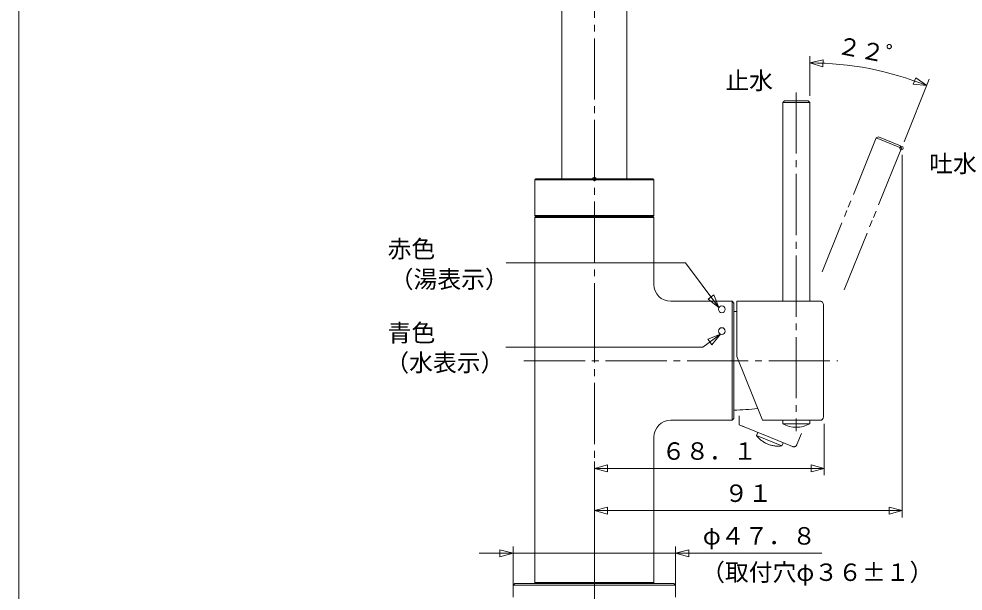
# Model space of a CAD drawing. Units: millimetres, scale not verified. Extents: x -373 to 395, y -278 to 275.
# Drawn here: x -373 to -95.3, y -109.8 to 58.5 of the extents above; entities that cross this region are included whole.
import ezdxf
from ezdxf.enums import TextEntityAlignment as Align

# ---------------------------------------------------------------- set-up
doc = ezdxf.new("R2010")
doc.units = ezdxf.units.MM
doc.header["$LTSCALE"] = 2
doc.header["$PDMODE"] = 32
doc.header["$PDSIZE"] = 1
doc.linetypes.add('USER2', pattern=[12, 9, -1, 1, -1])
doc.linetypes.add('USER4', pattern=[13.5, 9, -1, 1, -0.5, 1, -1])
for name, color, linetype, lineweight in [('0-1_1', 7, 'Continuous', 18), ('0-2_2', 7, 'Continuous', 18), ('0-3_3', 7, 'Continuous', 18)]:
    doc.layers.add(name, color=color, linetype=linetype, lineweight=lineweight)
doc.styles.add('ＭＳ ゴシック', font='')
doc.styles.get('ＭＳ ゴシック').set_extended_font_data('MS Gothic')

# ---------------------------------------------------------------- blocks, each defined once
blk = doc.blocks.new('D1')
at = {"layer": '0-3_3'}
for p, q in [((-140.364, 35.935), (-140.364, 47.58)), ((-140.364, 45.58), (-136.48, 46.533)), ((-140.364, 45.58), (-136.523, 44.463)), ((-136.523, 44.463), (-136.48, 46.533)), ((-112.674, 22.388), (-105.254, 40.755)), ((-109.247, 41.24), (-109.983, 39.304)), ((-106.003, 38.9), (-109.983, 39.304)), ((-106.003, 38.9), (-109.247, 41.24))]:
    blk.add_line(p, q, dxfattribs=at)
blk.add_arc((-140.364, -46.147), 91.727, 68, 90, dxfattribs=at)
at = {"layer": '0-3_3', "style": 'ＭＳ ゴシック'}
blk.add_text('２２゜', height=5.132, rotation=349, dxfattribs=at).set_placement((-132.978, 46.879), align=Align.BOTTOM_LEFT)
blk = doc.blocks.new('D2')
at = {"layer": '0-3_3'}
for p, q in [((-227.664, -109.565), (-227.664, -96.68)), ((-179.864, -109.565), (-179.864, -96.68)), ((-136.864, -98.68), (-237.664, -98.68)), ((-227.664, -98.68), (-231.528, -97.645)), ((-231.528, -97.645), (-231.528, -99.715)), ((-227.664, -98.68), (-231.528, -99.715)), ((-179.864, -98.68), (-176.001, -97.645)), ((-179.864, -98.68), (-176.001, -99.715)), ((-176.001, -99.715), (-176.001, -97.645))]:
    blk.add_line(p, q, dxfattribs=at)
at = {"layer": '0-3_3', "style": 'ＭＳ ゴシック'}
blk.add_text('φ４７．８', height=5.132, dxfattribs=at).set_placement((-171.864, -97.68), align=Align.BOTTOM_LEFT)
blk = doc.blocks.new('D8')
at = {"layer": '0-3_3'}
for p, q in [((-136.164, -60.565), (-136.164, -75.727)), ((-203.764, -92.475), (-203.764, -71.727)), ((-203.764, -73.727), (-199.901, -72.692)), ((-203.764, -73.727), (-199.901, -74.763)), ((-199.901, -74.763), (-199.901, -72.692)), ((-140.028, -72.692), (-140.028, -74.763)), ((-136.164, -73.727), (-140.028, -74.763))]:
    blk.add_line(p, q, dxfattribs=at)
blk.add_lwpolyline([(-203.764, -73.727), (-136.164, -73.727), (-140.028, -72.692)], dxfattribs=at)
blk = doc.blocks.new('D9')
at = {"layer": '0-3_3'}
for p, q in [((-113.224, 18.534), (-113.224, -88.128)), ((-203.764, -96.47), (-203.764, -84.128)), ((-203.764, -86.128), (-199.901, -85.093)), ((-199.901, -87.163), (-199.901, -85.093)), ((-117.087, -85.093), (-117.087, -87.163)), ((-203.764, -86.128), (-199.901, -87.163)), ((-113.224, -86.128), (-117.087, -87.163))]:
    blk.add_line(p, q, dxfattribs=at)
blk.add_lwpolyline([(-203.764, -86.128), (-113.224, -86.128), (-117.087, -85.093)], dxfattribs=at)

msp = doc.modelspace()

# ---------------------------------------------------------------- linework, layer by layer
at = {"layer": '0-1_1'}
msp.add_lwpolyline([(-373.022, 275.029), (-373.022, -277.972), (394.982, -277.972), (394.982, 275.029)], dxfattribs=at)
at = {"layer": '0-2_2', "linetype": 'USER2'}
for p, q in [((-203.764, 172.811), (-203.764, -24.565)), ((-144.364, 36.921), (-144.364, -62.723)), ((-203.764, -24.565), (-203.764, -116.065)), ((-224.482, -42.065), (-132.115, -42.065))]:
    msp.add_line(p, q, dxfattribs=at)
at = {"layer": '0-2_2'}
for p, q in [((-213.289, 157.935), (-213.289, 11.435)), ((-194.239, 157.935), (-194.239, 11.435)), ((-148.364, 33.935), (-147.864, 34.435)), ((-148.364, 33.935), (-148.364, -24.565)), ((-140.364, 33.935), (-148.364, 33.935)), ((-147.864, 34.435), (-140.864, 34.435)), ((-140.864, 34.435), (-140.364, 33.935)), ((-140.364, -24.565), (-140.364, 33.935)), ((-221.264, 11.135), (-220.964, 11.435)), ((-221.264, 11.135), (-221.264, 0.735)), ((-186.264, 11.135), (-221.264, 11.135)), ((-220.964, 11.435), (-186.564, 11.435)), ((-186.264, 11.135), (-186.564, 11.435)), ((-186.264, 11.135), (-186.264, 0.735)), ((-220.964, 0.435), (-221.264, 0.735)), ((-186.264, 0.735), (-221.264, 0.735)), ((-221.264, 0.135), (-220.964, 0.435)), ((-221.264, 0.135), (-221.264, -107.265)), ((-186.264, 0.135), (-221.264, 0.135)), ((-220.964, 0.435), (-186.564, 0.435)), ((-186.264, 0.735), (-186.564, 0.435)), ((-186.264, 0.135), (-186.564, 0.435)), ((-186.264, -19.565), (-186.264, 0.135)), ((-163.264, -24.565), (-181.264, -24.565)), ((-163.264, -24.565), (-162.764, -25.065)), ((-163.264, -24.565), (-163.264, -59.565)), ((-161.864, -24.565), (-137.364, -24.565)), ((-161.864, -40.828), (-161.864, -24.565)), ((-137.164, -24.565), (-160.164, -24.565)), ((-162.764, -25.065), (-162.764, -59.065)), ((-136.364, -58.565), (-136.364, -25.565)), ((-154.294, -59.565), (-161.864, -40.828)), ((-181.264, -59.565), (-163.264, -59.565)), ((-162.764, -59.065), (-163.264, -59.565)), ((-154.294, -59.565), (-147.364, -59.565)), ((-153.619, -59.565), (-137.364, -59.565)), ((-148.364, -60.565), (-148.364, -59.565)), ((-147.364, -59.565), (-148.364, -59.565)), ((-148.364, -60.565), (-148.364, -59.565)), ((-140.364, -60.565), (-148.364, -60.565)), ((-141.364, -59.565), (-137.364, -59.565)), ((-140.364, -60.565), (-140.364, -59.565)), ((-140.364, -60.565), (-140.364, -59.565)), ((-186.264, -107.265), (-186.264, -64.565)), ((-227.164, -107.565), (-227.664, -108.065)), ((-227.664, -111.565), (-227.664, -108.065)), ((-227.664, -108.065), (-179.864, -108.065)), ((-227.164, -107.565), (-180.364, -107.565)), ((-220.964, -107.565), (-221.264, -107.265)), ((-186.264, -107.265), (-221.264, -107.265)), ((-186.564, -107.565), (-186.264, -107.265)), ((-180.364, -107.565), (-179.864, -108.065)), ((-179.864, -111.565), (-179.864, -108.065))]:
    msp.add_line(p, q, dxfattribs=at)
at = {"layer": '0-2_2', "linetype": 'USER4'}
for p, q in [((-120.841, 23.531), (-136.759, -15.867)), ((-120.19, 23.807), (-120.841, 23.531)), ((-113.424, 20.534), (-120.841, 23.531)), ((-120.19, 23.807), (-113.7, 21.185)), ((-113.424, 20.534), (-130.761, -22.377)), ((-113.424, 20.534), (-113.7, 21.185)), ((-161.164, -58.231), (-161.164, -60.94)), ((-156.041, -64.088), (-155.667, -63.161)), ((-144.166, -66.729), (-142.852, -63.478)), ((-148.624, -67.085), (-156.041, -64.088)), ((-148.624, -67.085), (-148.249, -66.158))]:
    msp.add_line(p, q, dxfattribs=at)
msp.add_lwpolyline([(-161.164, -60.94), (-151.958, -64.659), (-145.468, -67.281)], dxfattribs=at)
at = {"layer": '0-2_2'}
for centre, radius, start, end in [((-181.264, -19.565), 5, 180, 270), ((-137.364, -25.565), 1, 0, 90), ((-163.023, -83.566), 56, 88.81462, 89.73553), ((-163.023, -0.564), 56, 270.26447, 277.51299), ((-181.264, -64.565), 5, 90, 180), ((-144.364, -53.637), 8, 240, 300), ((-144.364, -53.637), 8, 240, 300), ((-137.364, -58.565), 1, 270, 0)]:
    msp.add_arc(centre, radius, start, end, dxfattribs=at)
at = {"layer": '0-2_2', "linetype": 'USER4'}
for centre, radius, start, end in [((-159.164, -59.591), 2, 237.90648, 248), ((-149.737, -59.163), 8, 218, 248), ((-149.737, -59.163), 8, 248, 278), ((-145.093, -66.354), 1, 248, 338)]:
    msp.add_arc(centre, radius, start, end, dxfattribs=at)
at = {"layer": '0-2_2'}
msp.add_point((-203.764, 11.435), dxfattribs=at)
at = {"layer": '0-3_3'}
for points in [[(-167.104, -26.367), (-176.955, -13.206), (-229.717, -13.206)], [(-166.689, -34.221), (-171.868, -38.082), (-229.788, -38.082)]]:
    msp.add_lwpolyline(points, dxfattribs=at)
for points in [[(-169.419, -23.274), (-170.248, -23.894), (-167.104, -26.367), (-168.591, -22.653)], [(-169.786, -36.53), (-169.168, -37.36), (-166.689, -34.221), (-170.405, -35.7)]]:
    msp.add_lwpolyline(points, close=True, dxfattribs=at)
for centre in [(-166.264, -26.91), (-166.264, -33.315)]:
    msp.add_circle(centre, 1, dxfattribs=at)
msp.add_point((-113.424, 20.534), dxfattribs=at)

# ---------------------------------------------------------------- block references
for name in ['D1', 'D9', 'D8', 'D2']:
    msp.add_blockref(name, (0, 0), dxfattribs=at)

# ---------------------------------------------------------------- texts
at = {"layer": '0-3_3', "style": 'ＭＳ ゴシック'}
for s, p in [('止水', (-165.23, 36.259)), ('吐水', (-105.254, 11.853)), ('赤色', (-264.559, -13.261)), ('（湯表示）', (-263.937, -22.175)), ('青色', (-264.538, -37.941)), ('（水表示）', (-265.233, -46.725)), ('６８．１', (-183.964, -72.727)), ('９１', (-165.494, -85.128)), ('（取付穴φ３６±１）', (-172.356, -108.375))]:
    msp.add_text(s, height=5.132, dxfattribs=at).set_placement(p, align=Align.BOTTOM_LEFT)

doc.saveas('drawing.dxf')
